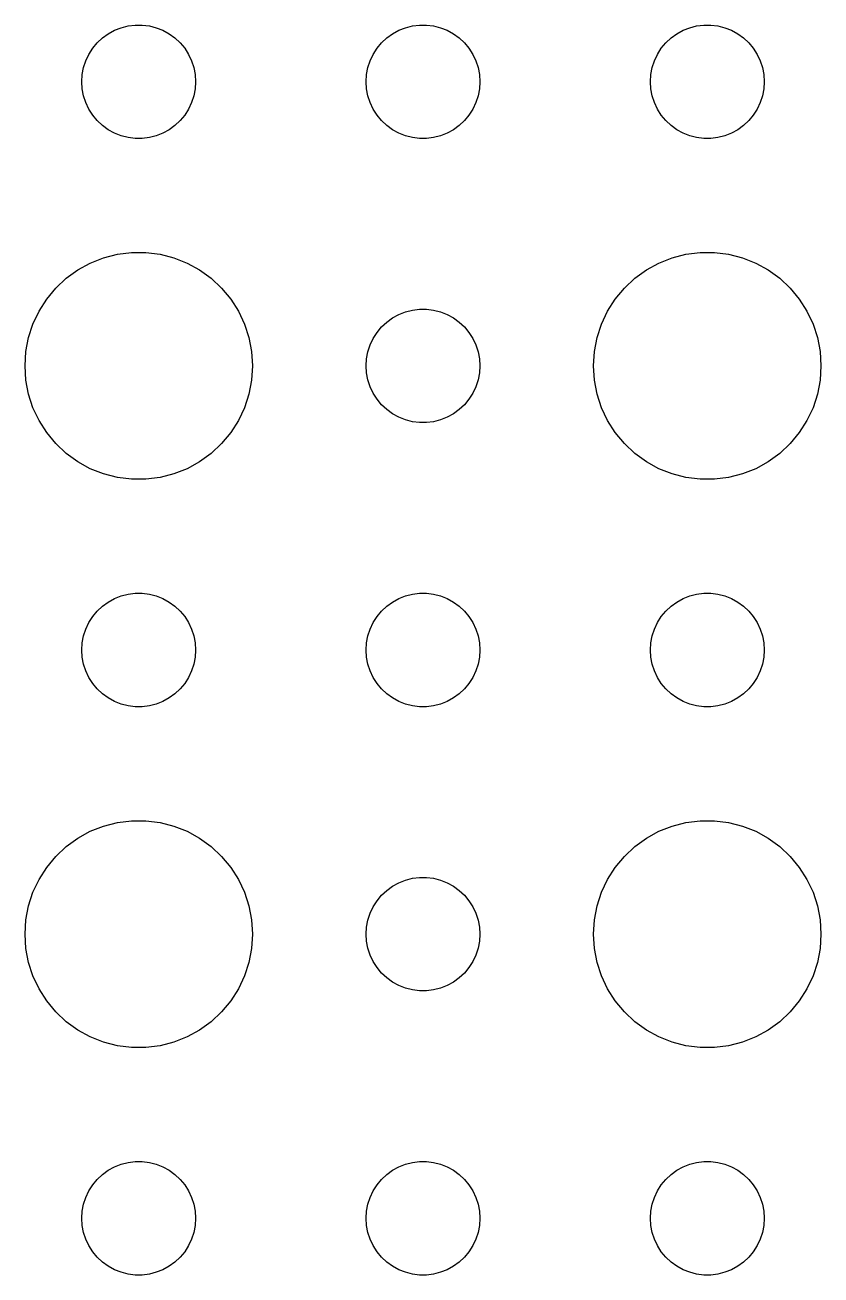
# Model space of a CAD drawing. Header units: metres. Extents: x -142 to 142, y -142 to 142.
# Drawn here: x -93 to -72, y -69 to -36 of the extents above; entities that cross this region are included whole.
import ezdxf

# ---------------------------------------------------------------- set-up
doc = ezdxf.new("R2010")
doc.units = ezdxf.units.M

msp = doc.modelspace()

# ---------------------------------------------------------------- linework, layer by layer
for p, q in [((-90.9561, -36.3442), (-90.8037, -36.2335)), ((-90.8037, -36.2335), (-90.6387, -36.1428)), ((-90.6387, -36.1428), (-90.4635, -36.0734)), ((-90.4635, -36.0734), (-90.2811, -36.0266)), ((-90.2811, -36.0266), (-90.0942, -36.003)), ((-90.0942, -36.003), (-89.9058, -36.003)), ((-89.9058, -36.003), (-89.7189, -36.0266)), ((-89.7189, -36.0266), (-89.5365, -36.0734)), ((-89.5365, -36.0734), (-89.3613, -36.1428)), ((-89.3613, -36.1428), (-89.1963, -36.2335)), ((-89.1963, -36.2335), (-89.0439, -36.3442)), ((-83.4561, -36.3442), (-83.3037, -36.2335)), ((-83.3037, -36.2335), (-83.1387, -36.1428)), ((-83.1387, -36.1428), (-82.9635, -36.0734)), ((-82.9635, -36.0734), (-82.7811, -36.0266)), ((-82.7811, -36.0266), (-82.5942, -36.003)), ((-82.5942, -36.003), (-82.4058, -36.003)), ((-82.4058, -36.003), (-82.2189, -36.0266)), ((-82.2189, -36.0266), (-82.0365, -36.0734)), ((-82.0365, -36.0734), (-81.8613, -36.1428)), ((-81.8613, -36.1428), (-81.6963, -36.2335)), ((-81.6963, -36.2335), (-81.5439, -36.3442)), ((-75.9561, -36.3442), (-75.8037, -36.2335)), ((-75.8037, -36.2335), (-75.6387, -36.1428)), ((-75.6387, -36.1428), (-75.4635, -36.0734)), ((-75.4635, -36.0734), (-75.2811, -36.0266)), ((-75.2811, -36.0266), (-75.0942, -36.003)), ((-75.0942, -36.003), (-74.9058, -36.003)), ((-74.9058, -36.003), (-74.7189, -36.0266)), ((-74.7189, -36.0266), (-74.5365, -36.0734)), ((-74.5365, -36.0734), (-74.3613, -36.1428)), ((-74.3613, -36.1428), (-74.1963, -36.2335)), ((-74.1963, -36.2335), (-74.0439, -36.3442)), ((-91.3145, -36.7774), (-91.2135, -36.6183)), ((-91.2135, -36.6183), (-91.0934, -36.4732)), ((-91.0934, -36.4732), (-90.9561, -36.3442)), ((-89.0439, -36.3442), (-88.9065, -36.4732)), ((-88.9065, -36.4732), (-88.7865, -36.6183)), ((-88.7865, -36.6183), (-88.6855, -36.7774)), ((-83.8145, -36.7774), (-83.7135, -36.6183)), ((-83.7135, -36.6183), (-83.5934, -36.4732)), ((-83.5934, -36.4732), (-83.4561, -36.3442)), ((-81.5439, -36.3442), (-81.4065, -36.4732)), ((-81.4065, -36.4732), (-81.2865, -36.6183)), ((-81.2865, -36.6183), (-81.1855, -36.7774)), ((-76.3145, -36.7774), (-76.2135, -36.6183)), ((-76.2135, -36.6183), (-76.0934, -36.4732)), ((-76.0934, -36.4732), (-75.9561, -36.3442)), ((-74.0439, -36.3442), (-73.9065, -36.4732)), ((-73.9065, -36.4732), (-73.7865, -36.6183)), ((-73.7865, -36.6183), (-73.6855, -36.7774)), ((-91.4529, -37.127), (-91.3947, -36.9478)), ((-91.3947, -36.9478), (-91.3145, -36.7774)), ((-88.6855, -36.7774), (-88.6053, -36.9478)), ((-88.6053, -36.9478), (-88.5471, -37.127)), ((-83.9529, -37.127), (-83.8947, -36.9478)), ((-83.8947, -36.9478), (-83.8145, -36.7774)), ((-81.1855, -36.7774), (-81.1053, -36.9478)), ((-81.1053, -36.9478), (-81.0471, -37.127)), ((-76.4529, -37.127), (-76.3947, -36.9478)), ((-76.3947, -36.9478), (-76.3145, -36.7774)), ((-73.6855, -36.7774), (-73.6053, -36.9478)), ((-73.6053, -36.9478), (-73.5471, -37.127)), ((-91.4882, -37.312), (-91.4529, -37.127)), ((-88.5471, -37.127), (-88.5118, -37.312)), ((-83.9882, -37.312), (-83.9529, -37.127)), ((-81.0471, -37.127), (-81.0118, -37.312)), ((-76.4882, -37.312), (-76.4529, -37.127)), ((-73.5471, -37.127), (-73.5118, -37.312)), ((-91.5, -37.5), (-91.4882, -37.312)), ((-91.4882, -37.688), (-91.5, -37.5)), ((-88.5118, -37.312), (-88.5, -37.5)), ((-88.5, -37.5), (-88.5118, -37.688)), ((-84, -37.5), (-83.9882, -37.312)), ((-83.9882, -37.688), (-84, -37.5)), ((-81.0118, -37.312), (-81, -37.5)), ((-81, -37.5), (-81.0118, -37.688)), ((-76.5, -37.5), (-76.4882, -37.312)), ((-76.4882, -37.688), (-76.5, -37.5)), ((-73.5118, -37.312), (-73.5, -37.5)), ((-73.5, -37.5), (-73.5118, -37.688)), ((-91.4529, -37.873), (-91.4882, -37.688)), ((-91.3947, -38.0522), (-91.4529, -37.873)), ((-88.5471, -37.873), (-88.6053, -38.0522)), ((-88.5118, -37.688), (-88.5471, -37.873)), ((-83.9529, -37.873), (-83.9882, -37.688)), ((-83.8947, -38.0522), (-83.9529, -37.873)), ((-81.0471, -37.873), (-81.1053, -38.0522)), ((-81.0118, -37.688), (-81.0471, -37.873)), ((-76.4529, -37.873), (-76.4882, -37.688)), ((-76.3947, -38.0522), (-76.4529, -37.873)), ((-73.5471, -37.873), (-73.6053, -38.0522)), ((-73.5118, -37.688), (-73.5471, -37.873)), ((-91.3145, -38.2226), (-91.3947, -38.0522)), ((-91.2135, -38.3817), (-91.3145, -38.2226)), ((-88.6855, -38.2226), (-88.7865, -38.3817)), ((-88.6053, -38.0522), (-88.6855, -38.2226)), ((-83.8145, -38.2226), (-83.8947, -38.0522)), ((-83.7135, -38.3817), (-83.8145, -38.2226)), ((-81.1855, -38.2226), (-81.2865, -38.3817)), ((-81.1053, -38.0522), (-81.1855, -38.2226)), ((-76.3145, -38.2226), (-76.3947, -38.0522)), ((-76.2135, -38.3817), (-76.3145, -38.2226)), ((-73.6855, -38.2226), (-73.7865, -38.3817)), ((-73.6053, -38.0522), (-73.6855, -38.2226)), ((-91.0934, -38.5268), (-91.2135, -38.3817)), ((-90.9561, -38.6558), (-91.0934, -38.5268)), ((-88.9065, -38.5268), (-89.0439, -38.6558)), ((-88.7865, -38.3817), (-88.9065, -38.5268)), ((-83.5934, -38.5268), (-83.7135, -38.3817)), ((-83.4561, -38.6558), (-83.5934, -38.5268)), ((-81.4065, -38.5268), (-81.5439, -38.6558)), ((-81.2865, -38.3817), (-81.4065, -38.5268)), ((-76.0934, -38.5268), (-76.2135, -38.3817)), ((-75.9561, -38.6558), (-76.0934, -38.5268)), ((-73.9065, -38.5268), (-74.0439, -38.6558)), ((-73.7865, -38.3817), (-73.9065, -38.5268)), ((-90.8037, -38.7665), (-90.9561, -38.6558)), ((-90.6387, -38.8572), (-90.8037, -38.7665)), ((-90.4635, -38.9266), (-90.6387, -38.8572)), ((-90.2811, -38.9734), (-90.4635, -38.9266)), ((-89.5365, -38.9266), (-89.7189, -38.9734)), ((-89.3613, -38.8572), (-89.5365, -38.9266)), ((-89.1963, -38.7665), (-89.3613, -38.8572)), ((-89.0439, -38.6558), (-89.1963, -38.7665)), ((-83.3037, -38.7665), (-83.4561, -38.6558)), ((-83.1387, -38.8572), (-83.3037, -38.7665)), ((-82.9635, -38.9266), (-83.1387, -38.8572)), ((-82.7811, -38.9734), (-82.9635, -38.9266)), ((-82.0365, -38.9266), (-82.2189, -38.9734)), ((-81.8613, -38.8572), (-82.0365, -38.9266)), ((-81.6963, -38.7665), (-81.8613, -38.8572)), ((-81.5439, -38.6558), (-81.6963, -38.7665)), ((-75.8037, -38.7665), (-75.9561, -38.6558)), ((-75.6387, -38.8572), (-75.8037, -38.7665)), ((-75.4635, -38.9266), (-75.6387, -38.8572)), ((-75.2811, -38.9734), (-75.4635, -38.9266)), ((-74.5365, -38.9266), (-74.7189, -38.9734)), ((-74.3613, -38.8572), (-74.5365, -38.9266)), ((-74.1963, -38.7665), (-74.3613, -38.8572)), ((-74.0439, -38.6558), (-74.1963, -38.7665)), ((-90.0942, -38.997), (-90.2811, -38.9734)), ((-89.9058, -38.997), (-90.0942, -38.997)), ((-89.7189, -38.9734), (-89.9058, -38.997)), ((-82.5942, -38.997), (-82.7811, -38.9734)), ((-82.4058, -38.997), (-82.5942, -38.997)), ((-82.2189, -38.9734), (-82.4058, -38.997)), ((-75.0942, -38.997), (-75.2811, -38.9734)), ((-74.9058, -38.997), (-75.0942, -38.997)), ((-74.7189, -38.9734), (-74.9058, -38.997)), ((-91.2773, -42.2855), (-90.927, -42.1468)), ((-90.927, -42.1468), (-90.5621, -42.0531)), ((-90.5621, -42.0531), (-90.1884, -42.0059)), ((-90.1884, -42.0059), (-89.8116, -42.0059)), ((-89.8116, -42.0059), (-89.4379, -42.0531)), ((-89.4379, -42.0531), (-89.073, -42.1468)), ((-89.073, -42.1468), (-88.7227, -42.2855)), ((-76.2773, -42.2855), (-75.927, -42.1468)), ((-75.927, -42.1468), (-75.5621, -42.0531)), ((-75.5621, -42.0531), (-75.1884, -42.0059)), ((-75.1884, -42.0059), (-74.8116, -42.0059)), ((-74.8116, -42.0059), (-74.4379, -42.0531)), ((-74.4379, -42.0531), (-74.073, -42.1468)), ((-74.073, -42.1468), (-73.7227, -42.2855)), ((-91.9123, -42.6885), (-91.6075, -42.467)), ((-91.6075, -42.467), (-91.2773, -42.2855)), ((-88.7227, -42.2855), (-88.3925, -42.467)), ((-88.3925, -42.467), (-88.0877, -42.6885)), ((-76.9123, -42.6885), (-76.6075, -42.467)), ((-76.6075, -42.467), (-76.2773, -42.2855)), ((-73.7227, -42.2855), (-73.3925, -42.467)), ((-73.3925, -42.467), (-73.0877, -42.6885)), ((-92.1869, -42.9464), (-91.9123, -42.6885)), ((-88.0877, -42.6885), (-87.8131, -42.9464)), ((-77.1869, -42.9464), (-76.9123, -42.6885)), ((-73.0877, -42.6885), (-72.8131, -42.9464)), ((-92.427, -43.2366), (-92.1869, -42.9464)), ((-87.8131, -42.9464), (-87.573, -43.2366)), ((-77.427, -43.2366), (-77.1869, -42.9464)), ((-72.8131, -42.9464), (-72.573, -43.2366)), ((-92.6289, -43.5547), (-92.427, -43.2366)), ((-87.573, -43.2366), (-87.3711, -43.5547)), ((-82.9635, -43.5734), (-82.7811, -43.5266)), ((-82.7811, -43.5266), (-82.5942, -43.503)), ((-82.5942, -43.503), (-82.4058, -43.503)), ((-82.4058, -43.503), (-82.2189, -43.5266)), ((-82.2189, -43.5266), (-82.0365, -43.5734)), ((-77.6289, -43.5547), (-77.427, -43.2366)), ((-72.573, -43.2366), (-72.3711, -43.5547)), ((-92.7893, -43.8956), (-92.6289, -43.5547)), ((-87.3711, -43.5547), (-87.2107, -43.8956)), ((-83.5934, -43.9732), (-83.4561, -43.8442)), ((-83.4561, -43.8442), (-83.3037, -43.7335)), ((-83.3037, -43.7335), (-83.1387, -43.6428)), ((-83.1387, -43.6428), (-82.9635, -43.5734)), ((-82.0365, -43.5734), (-81.8613, -43.6428)), ((-81.8613, -43.6428), (-81.6963, -43.7335)), ((-81.6963, -43.7335), (-81.5439, -43.8442)), ((-81.5439, -43.8442), (-81.4065, -43.9732)), ((-77.7893, -43.8956), (-77.6289, -43.5547)), ((-72.3711, -43.5547), (-72.2107, -43.8956)), ((-92.9057, -44.2539), (-92.7893, -43.8956)), ((-87.2107, -43.8956), (-87.0943, -44.2539)), ((-83.8145, -44.2774), (-83.7135, -44.1183)), ((-83.7135, -44.1183), (-83.5934, -43.9732)), ((-81.4065, -43.9732), (-81.2865, -44.1183)), ((-81.2865, -44.1183), (-81.1855, -44.2774)), ((-77.9057, -44.2539), (-77.7893, -43.8956)), ((-72.2107, -43.8956), (-72.0943, -44.2539)), ((-92.9763, -44.624), (-92.9057, -44.2539)), ((-87.0943, -44.2539), (-87.0237, -44.624)), ((-83.9529, -44.627), (-83.8947, -44.4478)), ((-83.8947, -44.4478), (-83.8145, -44.2774)), ((-81.1855, -44.2774), (-81.1053, -44.4478)), ((-81.1053, -44.4478), (-81.0471, -44.627)), ((-77.9763, -44.624), (-77.9057, -44.2539)), ((-72.0943, -44.2539), (-72.0237, -44.624)), ((-93, -45), (-92.9763, -44.624)), ((-87.0237, -44.624), (-87, -45)), ((-84, -45), (-83.9882, -44.812)), ((-83.9882, -44.812), (-83.9529, -44.627)), ((-81.0471, -44.627), (-81.0118, -44.812)), ((-81.0118, -44.812), (-81, -45)), ((-78, -45), (-77.9763, -44.624)), ((-72.0237, -44.624), (-72, -45)), ((-92.9763, -45.376), (-93, -45)), ((-87, -45), (-87.0237, -45.376)), ((-83.9882, -45.188), (-84, -45)), ((-83.9529, -45.373), (-83.9882, -45.188)), ((-81.0118, -45.188), (-81.0471, -45.373)), ((-81, -45), (-81.0118, -45.188)), ((-77.9763, -45.376), (-78, -45)), ((-72, -45), (-72.0237, -45.376)), ((-92.9057, -45.7461), (-92.9763, -45.376)), ((-87.0237, -45.376), (-87.0943, -45.7461)), ((-83.8947, -45.5522), (-83.9529, -45.373)), ((-81.0471, -45.373), (-81.1053, -45.5522)), ((-77.9057, -45.7461), (-77.9763, -45.376)), ((-72.0237, -45.376), (-72.0943, -45.7461)), ((-92.7893, -46.1044), (-92.9057, -45.7461)), ((-87.0943, -45.7461), (-87.2107, -46.1044)), ((-83.8145, -45.7226), (-83.8947, -45.5522)), ((-83.7135, -45.8817), (-83.8145, -45.7226)), ((-81.1855, -45.7226), (-81.2865, -45.8817)), ((-81.1053, -45.5522), (-81.1855, -45.7226)), ((-77.7893, -46.1044), (-77.9057, -45.7461)), ((-72.0943, -45.7461), (-72.2107, -46.1044)), ((-92.6289, -46.4453), (-92.7893, -46.1044)), ((-87.2107, -46.1044), (-87.3711, -46.4453)), ((-83.5934, -46.0268), (-83.7135, -45.8817)), ((-83.4561, -46.1558), (-83.5934, -46.0268)), ((-83.3037, -46.2665), (-83.4561, -46.1558)), ((-81.5439, -46.1558), (-81.6963, -46.2665)), ((-81.4065, -46.0268), (-81.5439, -46.1558)), ((-81.2865, -45.8817), (-81.4065, -46.0268)), ((-77.6289, -46.4453), (-77.7893, -46.1044)), ((-72.2107, -46.1044), (-72.3711, -46.4453)), ((-92.427, -46.7634), (-92.6289, -46.4453)), ((-87.3711, -46.4453), (-87.573, -46.7634)), ((-83.1387, -46.3572), (-83.3037, -46.2665)), ((-82.9635, -46.4266), (-83.1387, -46.3572)), ((-82.7811, -46.4734), (-82.9635, -46.4266)), ((-82.5942, -46.497), (-82.7811, -46.4734)), ((-82.4058, -46.497), (-82.5942, -46.497)), ((-82.2189, -46.4734), (-82.4058, -46.497)), ((-82.0365, -46.4266), (-82.2189, -46.4734)), ((-81.8613, -46.3572), (-82.0365, -46.4266)), ((-81.6963, -46.2665), (-81.8613, -46.3572)), ((-77.427, -46.7634), (-77.6289, -46.4453)), ((-72.3711, -46.4453), (-72.573, -46.7634)), ((-92.1869, -47.0536), (-92.427, -46.7634)), ((-87.573, -46.7634), (-87.8131, -47.0536)), ((-77.1869, -47.0536), (-77.427, -46.7634)), ((-72.573, -46.7634), (-72.8131, -47.0536)), ((-91.9123, -47.3115), (-92.1869, -47.0536)), ((-87.8131, -47.0536), (-88.0877, -47.3115)), ((-76.9123, -47.3115), (-77.1869, -47.0536)), ((-72.8131, -47.0536), (-73.0877, -47.3115)), ((-91.6075, -47.533), (-91.9123, -47.3115)), ((-88.0877, -47.3115), (-88.3925, -47.533)), ((-76.6075, -47.533), (-76.9123, -47.3115)), ((-73.0877, -47.3115), (-73.3925, -47.533)), ((-91.2773, -47.7145), (-91.6075, -47.533)), ((-90.927, -47.8532), (-91.2773, -47.7145)), ((-88.7227, -47.7145), (-89.073, -47.8532)), ((-88.3925, -47.533), (-88.7227, -47.7145)), ((-76.2773, -47.7145), (-76.6075, -47.533)), ((-75.927, -47.8532), (-76.2773, -47.7145)), ((-73.7227, -47.7145), (-74.073, -47.8532)), ((-73.3925, -47.533), (-73.7227, -47.7145)), ((-90.5621, -47.9469), (-90.927, -47.8532)), ((-90.1884, -47.9941), (-90.5621, -47.9469)), ((-89.8116, -47.9941), (-90.1884, -47.9941)), ((-89.4379, -47.9469), (-89.8116, -47.9941)), ((-89.073, -47.8532), (-89.4379, -47.9469)), ((-75.5621, -47.9469), (-75.927, -47.8532)), ((-75.1884, -47.9941), (-75.5621, -47.9469)), ((-74.8116, -47.9941), (-75.1884, -47.9941)), ((-74.4379, -47.9469), (-74.8116, -47.9941)), ((-74.073, -47.8532), (-74.4379, -47.9469)), ((-90.6387, -51.1428), (-90.4635, -51.0734)), ((-90.4635, -51.0734), (-90.2811, -51.0266)), ((-90.2811, -51.0266), (-90.0942, -51.003)), ((-90.0942, -51.003), (-89.9058, -51.003)), ((-89.9058, -51.003), (-89.7189, -51.0266)), ((-89.7189, -51.0266), (-89.5365, -51.0734)), ((-89.5365, -51.0734), (-89.3613, -51.1428)), ((-83.1387, -51.1428), (-82.9635, -51.0734)), ((-82.9635, -51.0734), (-82.7811, -51.0266)), ((-82.7811, -51.0266), (-82.5942, -51.003)), ((-82.5942, -51.003), (-82.4058, -51.003)), ((-82.4058, -51.003), (-82.2189, -51.0266)), ((-82.2189, -51.0266), (-82.0365, -51.0734)), ((-82.0365, -51.0734), (-81.8613, -51.1428)), ((-75.6387, -51.1428), (-75.4635, -51.0734)), ((-75.4635, -51.0734), (-75.2811, -51.0266)), ((-75.2811, -51.0266), (-75.0942, -51.003)), ((-75.0942, -51.003), (-74.9058, -51.003)), ((-74.9058, -51.003), (-74.7189, -51.0266)), ((-74.7189, -51.0266), (-74.5365, -51.0734)), ((-74.5365, -51.0734), (-74.3613, -51.1428)), ((-91.0934, -51.4732), (-90.9561, -51.3442)), ((-90.9561, -51.3442), (-90.8037, -51.2335)), ((-90.8037, -51.2335), (-90.6387, -51.1428)), ((-89.3613, -51.1428), (-89.1963, -51.2335)), ((-89.1963, -51.2335), (-89.0439, -51.3442)), ((-89.0439, -51.3442), (-88.9065, -51.4732)), ((-83.5934, -51.4732), (-83.4561, -51.3442)), ((-83.4561, -51.3442), (-83.3037, -51.2335)), ((-83.3037, -51.2335), (-83.1387, -51.1428)), ((-81.8613, -51.1428), (-81.6963, -51.2335)), ((-81.6963, -51.2335), (-81.5439, -51.3442)), ((-81.5439, -51.3442), (-81.4065, -51.4732)), ((-76.0934, -51.4732), (-75.9561, -51.3442)), ((-75.9561, -51.3442), (-75.8037, -51.2335)), ((-75.8037, -51.2335), (-75.6387, -51.1428)), ((-74.3613, -51.1428), (-74.1963, -51.2335)), ((-74.1963, -51.2335), (-74.0439, -51.3442)), ((-74.0439, -51.3442), (-73.9065, -51.4732)), ((-91.3947, -51.9478), (-91.3145, -51.7774)), ((-91.3145, -51.7774), (-91.2135, -51.6183)), ((-91.2135, -51.6183), (-91.0934, -51.4732)), ((-88.9065, -51.4732), (-88.7865, -51.6183)), ((-88.7865, -51.6183), (-88.6855, -51.7774)), ((-88.6855, -51.7774), (-88.6053, -51.9478)), ((-83.8947, -51.9478), (-83.8145, -51.7774)), ((-83.8145, -51.7774), (-83.7135, -51.6183)), ((-83.7135, -51.6183), (-83.5934, -51.4732)), ((-81.4065, -51.4732), (-81.2865, -51.6183)), ((-81.2865, -51.6183), (-81.1855, -51.7774)), ((-81.1855, -51.7774), (-81.1053, -51.9478)), ((-76.3947, -51.9478), (-76.3145, -51.7774)), ((-76.3145, -51.7774), (-76.2135, -51.6183)), ((-76.2135, -51.6183), (-76.0934, -51.4732)), ((-73.9065, -51.4732), (-73.7865, -51.6183)), ((-73.7865, -51.6183), (-73.6855, -51.7774)), ((-73.6855, -51.7774), (-73.6053, -51.9478)), ((-91.4882, -52.312), (-91.4529, -52.127)), ((-91.4529, -52.127), (-91.3947, -51.9478)), ((-88.6053, -51.9478), (-88.5471, -52.127)), ((-88.5471, -52.127), (-88.5118, -52.312)), ((-83.9882, -52.312), (-83.9529, -52.127)), ((-83.9529, -52.127), (-83.8947, -51.9478)), ((-81.1053, -51.9478), (-81.0471, -52.127)), ((-81.0471, -52.127), (-81.0118, -52.312)), ((-76.4882, -52.312), (-76.4529, -52.127)), ((-76.4529, -52.127), (-76.3947, -51.9478)), ((-73.6053, -51.9478), (-73.5471, -52.127)), ((-73.5471, -52.127), (-73.5118, -52.312)), ((-91.5, -52.5), (-91.4882, -52.312)), ((-88.5118, -52.312), (-88.5, -52.5)), ((-84, -52.5), (-83.9882, -52.312)), ((-81.0118, -52.312), (-81, -52.5)), ((-76.5, -52.5), (-76.4882, -52.312)), ((-73.5118, -52.312), (-73.5, -52.5)), ((-91.4882, -52.688), (-91.5, -52.5)), ((-91.4529, -52.873), (-91.4882, -52.688)), ((-88.5118, -52.688), (-88.5471, -52.873)), ((-88.5, -52.5), (-88.5118, -52.688)), ((-83.9882, -52.688), (-84, -52.5)), ((-83.9529, -52.873), (-83.9882, -52.688)), ((-81.0118, -52.688), (-81.0471, -52.873)), ((-81, -52.5), (-81.0118, -52.688)), ((-76.4882, -52.688), (-76.5, -52.5)), ((-76.4529, -52.873), (-76.4882, -52.688)), ((-73.5118, -52.688), (-73.5471, -52.873)), ((-73.5, -52.5), (-73.5118, -52.688)), ((-91.3947, -53.0522), (-91.4529, -52.873)), ((-91.3145, -53.2226), (-91.3947, -53.0522)), ((-88.6053, -53.0522), (-88.6855, -53.2226)), ((-88.5471, -52.873), (-88.6053, -53.0522)), ((-83.8947, -53.0522), (-83.9529, -52.873)), ((-83.8145, -53.2226), (-83.8947, -53.0522)), ((-81.1053, -53.0522), (-81.1855, -53.2226)), ((-81.0471, -52.873), (-81.1053, -53.0522)), ((-76.3947, -53.0522), (-76.4529, -52.873)), ((-76.3145, -53.2226), (-76.3947, -53.0522)), ((-73.6053, -53.0522), (-73.6855, -53.2226)), ((-73.5471, -52.873), (-73.6053, -53.0522)), ((-91.2135, -53.3817), (-91.3145, -53.2226)), ((-91.0934, -53.5268), (-91.2135, -53.3817)), ((-88.7865, -53.3817), (-88.9065, -53.5268)), ((-88.6855, -53.2226), (-88.7865, -53.3817)), ((-83.7135, -53.3817), (-83.8145, -53.2226)), ((-83.5934, -53.5268), (-83.7135, -53.3817)), ((-81.2865, -53.3817), (-81.4065, -53.5268)), ((-81.1855, -53.2226), (-81.2865, -53.3817)), ((-76.2135, -53.3817), (-76.3145, -53.2226)), ((-76.0934, -53.5268), (-76.2135, -53.3817)), ((-73.7865, -53.3817), (-73.9065, -53.5268)), ((-73.6855, -53.2226), (-73.7865, -53.3817)), ((-90.9561, -53.6558), (-91.0934, -53.5268)), ((-90.8037, -53.7665), (-90.9561, -53.6558)), ((-90.6387, -53.8572), (-90.8037, -53.7665)), ((-89.1963, -53.7665), (-89.3613, -53.8572)), ((-89.0439, -53.6558), (-89.1963, -53.7665)), ((-88.9065, -53.5268), (-89.0439, -53.6558)), ((-83.4561, -53.6558), (-83.5934, -53.5268)), ((-83.3037, -53.7665), (-83.4561, -53.6558)), ((-83.1387, -53.8572), (-83.3037, -53.7665)), ((-81.6963, -53.7665), (-81.8613, -53.8572)), ((-81.5439, -53.6558), (-81.6963, -53.7665)), ((-81.4065, -53.5268), (-81.5439, -53.6558)), ((-75.9561, -53.6558), (-76.0934, -53.5268)), ((-75.8037, -53.7665), (-75.9561, -53.6558)), ((-75.6387, -53.8572), (-75.8037, -53.7665)), ((-74.1963, -53.7665), (-74.3613, -53.8572)), ((-74.0439, -53.6558), (-74.1963, -53.7665)), ((-73.9065, -53.5268), (-74.0439, -53.6558)), ((-90.4635, -53.9266), (-90.6387, -53.8572)), ((-90.2811, -53.9734), (-90.4635, -53.9266)), ((-90.0942, -53.997), (-90.2811, -53.9734)), ((-89.9058, -53.997), (-90.0942, -53.997)), ((-89.7189, -53.9734), (-89.9058, -53.997)), ((-89.5365, -53.9266), (-89.7189, -53.9734)), ((-89.3613, -53.8572), (-89.5365, -53.9266)), ((-82.9635, -53.9266), (-83.1387, -53.8572)), ((-82.7811, -53.9734), (-82.9635, -53.9266)), ((-82.5942, -53.997), (-82.7811, -53.9734)), ((-82.4058, -53.997), (-82.5942, -53.997)), ((-82.2189, -53.9734), (-82.4058, -53.997)), ((-82.0365, -53.9266), (-82.2189, -53.9734)), ((-81.8613, -53.8572), (-82.0365, -53.9266)), ((-75.4635, -53.9266), (-75.6387, -53.8572)), ((-75.2811, -53.9734), (-75.4635, -53.9266)), ((-75.0942, -53.997), (-75.2811, -53.9734)), ((-74.9058, -53.997), (-75.0942, -53.997)), ((-74.7189, -53.9734), (-74.9058, -53.997)), ((-74.5365, -53.9266), (-74.7189, -53.9734)), ((-74.3613, -53.8572), (-74.5365, -53.9266)), ((-90.927, -57.1468), (-90.5621, -57.0531)), ((-90.5621, -57.0531), (-90.1884, -57.0059)), ((-90.1884, -57.0059), (-89.8116, -57.0059)), ((-89.8116, -57.0059), (-89.4379, -57.0531)), ((-89.4379, -57.0531), (-89.073, -57.1468)), ((-75.927, -57.1468), (-75.5621, -57.0531)), ((-75.5621, -57.0531), (-75.1884, -57.0059)), ((-75.1884, -57.0059), (-74.8116, -57.0059)), ((-74.8116, -57.0059), (-74.4379, -57.0531)), ((-74.4379, -57.0531), (-74.073, -57.1468)), ((-91.6075, -57.467), (-91.2773, -57.2855)), ((-91.2773, -57.2855), (-90.927, -57.1468)), ((-89.073, -57.1468), (-88.7227, -57.2855)), ((-88.7227, -57.2855), (-88.3925, -57.467)), ((-76.6075, -57.467), (-76.2773, -57.2855)), ((-76.2773, -57.2855), (-75.927, -57.1468)), ((-74.073, -57.1468), (-73.7227, -57.2855)), ((-73.7227, -57.2855), (-73.3925, -57.467)), ((-92.1869, -57.9464), (-91.9123, -57.6885)), ((-91.9123, -57.6885), (-91.6075, -57.467)), ((-88.3925, -57.467), (-88.0877, -57.6885)), ((-88.0877, -57.6885), (-87.8131, -57.9464)), ((-77.1869, -57.9464), (-76.9123, -57.6885)), ((-76.9123, -57.6885), (-76.6075, -57.467)), ((-73.3925, -57.467), (-73.0877, -57.6885)), ((-73.0877, -57.6885), (-72.8131, -57.9464)), ((-92.427, -58.2366), (-92.1869, -57.9464)), ((-87.8131, -57.9464), (-87.573, -58.2366)), ((-77.427, -58.2366), (-77.1869, -57.9464)), ((-72.8131, -57.9464), (-72.573, -58.2366)), ((-92.6289, -58.5547), (-92.427, -58.2366)), ((-87.573, -58.2366), (-87.3711, -58.5547)), ((-77.6289, -58.5547), (-77.427, -58.2366)), ((-72.573, -58.2366), (-72.3711, -58.5547)), ((-92.7893, -58.8956), (-92.6289, -58.5547)), ((-87.3711, -58.5547), (-87.2107, -58.8956)), ((-83.3037, -58.7335), (-83.1387, -58.6428)), ((-83.1387, -58.6428), (-82.9635, -58.5734)), ((-82.9635, -58.5734), (-82.7811, -58.5266)), ((-82.7811, -58.5266), (-82.5942, -58.503)), ((-82.5942, -58.503), (-82.4058, -58.503)), ((-82.4058, -58.503), (-82.2189, -58.5266)), ((-82.2189, -58.5266), (-82.0365, -58.5734)), ((-82.0365, -58.5734), (-81.8613, -58.6428)), ((-81.8613, -58.6428), (-81.6963, -58.7335)), ((-77.7893, -58.8956), (-77.6289, -58.5547)), ((-72.3711, -58.5547), (-72.2107, -58.8956)), ((-92.9057, -59.2539), (-92.7893, -58.8956)), ((-87.2107, -58.8956), (-87.0943, -59.2539)), ((-83.7135, -59.1183), (-83.5934, -58.9732)), ((-83.5934, -58.9732), (-83.4561, -58.8442)), ((-83.4561, -58.8442), (-83.3037, -58.7335)), ((-81.6963, -58.7335), (-81.5439, -58.8442)), ((-81.5439, -58.8442), (-81.4065, -58.9732)), ((-81.4065, -58.9732), (-81.2865, -59.1183)), ((-77.9057, -59.2539), (-77.7893, -58.8956)), ((-72.2107, -58.8956), (-72.0943, -59.2539)), ((-92.9763, -59.624), (-92.9057, -59.2539)), ((-87.0943, -59.2539), (-87.0237, -59.624)), ((-83.8947, -59.4478), (-83.8145, -59.2774)), ((-83.8145, -59.2774), (-83.7135, -59.1183)), ((-81.2865, -59.1183), (-81.1855, -59.2774)), ((-81.1855, -59.2774), (-81.1053, -59.4478)), ((-77.9763, -59.624), (-77.9057, -59.2539)), ((-72.0943, -59.2539), (-72.0237, -59.624)), ((-93, -60), (-92.9763, -59.624)), ((-87.0237, -59.624), (-87, -60)), ((-83.9882, -59.812), (-83.9529, -59.627)), ((-83.9529, -59.627), (-83.8947, -59.4478)), ((-81.1053, -59.4478), (-81.0471, -59.627)), ((-81.0471, -59.627), (-81.0118, -59.812)), ((-78, -60), (-77.9763, -59.624)), ((-72.0237, -59.624), (-72, -60)), ((-92.9763, -60.376), (-93, -60)), ((-87, -60), (-87.0237, -60.376)), ((-84, -60), (-83.9882, -59.812)), ((-83.9882, -60.188), (-84, -60)), ((-81.0118, -59.812), (-81, -60)), ((-81, -60), (-81.0118, -60.188)), ((-77.9763, -60.376), (-78, -60)), ((-72, -60), (-72.0237, -60.376)), ((-92.9057, -60.7461), (-92.9763, -60.376)), ((-87.0237, -60.376), (-87.0943, -60.7461)), ((-83.9529, -60.373), (-83.9882, -60.188)), ((-83.8947, -60.5522), (-83.9529, -60.373)), ((-81.0471, -60.373), (-81.1053, -60.5522)), ((-81.0118, -60.188), (-81.0471, -60.373)), ((-77.9057, -60.7461), (-77.9763, -60.376)), ((-72.0237, -60.376), (-72.0943, -60.7461)), ((-83.8145, -60.7226), (-83.8947, -60.5522)), ((-81.1053, -60.5522), (-81.1855, -60.7226)), ((-92.7893, -61.1044), (-92.9057, -60.7461)), ((-87.0943, -60.7461), (-87.2107, -61.1044)), ((-83.7135, -60.8817), (-83.8145, -60.7226)), ((-83.5934, -61.0268), (-83.7135, -60.8817)), ((-83.4561, -61.1558), (-83.5934, -61.0268)), ((-81.4065, -61.0268), (-81.5439, -61.1558)), ((-81.2865, -60.8817), (-81.4065, -61.0268)), ((-81.1855, -60.7226), (-81.2865, -60.8817)), ((-77.7893, -61.1044), (-77.9057, -60.7461)), ((-72.0943, -60.7461), (-72.2107, -61.1044)), ((-92.6289, -61.4453), (-92.7893, -61.1044)), ((-87.2107, -61.1044), (-87.3711, -61.4453)), ((-83.3037, -61.2665), (-83.4561, -61.1558)), ((-83.1387, -61.3572), (-83.3037, -61.2665)), ((-82.9635, -61.4266), (-83.1387, -61.3572)), ((-81.8613, -61.3572), (-82.0365, -61.4266)), ((-81.6963, -61.2665), (-81.8613, -61.3572)), ((-81.5439, -61.1558), (-81.6963, -61.2665)), ((-77.6289, -61.4453), (-77.7893, -61.1044)), ((-72.2107, -61.1044), (-72.3711, -61.4453)), ((-92.427, -61.7634), (-92.6289, -61.4453)), ((-87.3711, -61.4453), (-87.573, -61.7634)), ((-82.7811, -61.4734), (-82.9635, -61.4266)), ((-82.5942, -61.497), (-82.7811, -61.4734)), ((-82.4058, -61.497), (-82.5942, -61.497)), ((-82.2189, -61.4734), (-82.4058, -61.497)), ((-82.0365, -61.4266), (-82.2189, -61.4734)), ((-77.427, -61.7634), (-77.6289, -61.4453)), ((-72.3711, -61.4453), (-72.573, -61.7634)), ((-92.1869, -62.0536), (-92.427, -61.7634)), ((-87.573, -61.7634), (-87.8131, -62.0536)), ((-77.1869, -62.0536), (-77.427, -61.7634)), ((-72.573, -61.7634), (-72.8131, -62.0536)), ((-91.9123, -62.3115), (-92.1869, -62.0536)), ((-91.6075, -62.533), (-91.9123, -62.3115)), ((-88.0877, -62.3115), (-88.3925, -62.533)), ((-87.8131, -62.0536), (-88.0877, -62.3115)), ((-76.9123, -62.3115), (-77.1869, -62.0536)), ((-76.6075, -62.533), (-76.9123, -62.3115)), ((-73.0877, -62.3115), (-73.3925, -62.533)), ((-72.8131, -62.0536), (-73.0877, -62.3115)), ((-91.2773, -62.7145), (-91.6075, -62.533)), ((-88.3925, -62.533), (-88.7227, -62.7145)), ((-76.2773, -62.7145), (-76.6075, -62.533)), ((-73.3925, -62.533), (-73.7227, -62.7145)), ((-90.927, -62.8532), (-91.2773, -62.7145)), ((-90.5621, -62.9469), (-90.927, -62.8532)), ((-90.1884, -62.9941), (-90.5621, -62.9469)), ((-89.8116, -62.9941), (-90.1884, -62.9941)), ((-89.4379, -62.9469), (-89.8116, -62.9941)), ((-89.073, -62.8532), (-89.4379, -62.9469)), ((-88.7227, -62.7145), (-89.073, -62.8532)), ((-75.927, -62.8532), (-76.2773, -62.7145)), ((-75.5621, -62.9469), (-75.927, -62.8532)), ((-75.1884, -62.9941), (-75.5621, -62.9469)), ((-74.8116, -62.9941), (-75.1884, -62.9941)), ((-74.4379, -62.9469), (-74.8116, -62.9941)), ((-74.073, -62.8532), (-74.4379, -62.9469)), ((-73.7227, -62.7145), (-74.073, -62.8532)), ((-90.9561, -66.3442), (-90.8037, -66.2335)), ((-90.8037, -66.2335), (-90.6387, -66.1428)), ((-90.6387, -66.1428), (-90.4635, -66.0734)), ((-90.4635, -66.0734), (-90.2811, -66.0266)), ((-90.2811, -66.0266), (-90.0942, -66.003)), ((-90.0942, -66.003), (-89.9058, -66.003)), ((-89.9058, -66.003), (-89.7189, -66.0266)), ((-89.7189, -66.0266), (-89.5365, -66.0734)), ((-89.5365, -66.0734), (-89.3613, -66.1428)), ((-89.3613, -66.1428), (-89.1963, -66.2335)), ((-89.1963, -66.2335), (-89.0439, -66.3442)), ((-83.4561, -66.3442), (-83.3037, -66.2335)), ((-83.3037, -66.2335), (-83.1387, -66.1428)), ((-83.1387, -66.1428), (-82.9635, -66.0734)), ((-82.9635, -66.0734), (-82.7811, -66.0266)), ((-82.7811, -66.0266), (-82.5942, -66.003)), ((-82.5942, -66.003), (-82.4058, -66.003)), ((-82.4058, -66.003), (-82.2189, -66.0266)), ((-82.2189, -66.0266), (-82.0365, -66.0734)), ((-82.0365, -66.0734), (-81.8613, -66.1428)), ((-81.8613, -66.1428), (-81.6963, -66.2335)), ((-81.6963, -66.2335), (-81.5439, -66.3442)), ((-75.9561, -66.3442), (-75.8037, -66.2335)), ((-75.8037, -66.2335), (-75.6387, -66.1428)), ((-75.6387, -66.1428), (-75.4635, -66.0734)), ((-75.4635, -66.0734), (-75.2811, -66.0266)), ((-75.2811, -66.0266), (-75.0942, -66.003)), ((-75.0942, -66.003), (-74.9058, -66.003)), ((-74.9058, -66.003), (-74.7189, -66.0266)), ((-74.7189, -66.0266), (-74.5365, -66.0734)), ((-74.5365, -66.0734), (-74.3613, -66.1428)), ((-74.3613, -66.1428), (-74.1963, -66.2335)), ((-74.1963, -66.2335), (-74.0439, -66.3442)), ((-91.3145, -66.7774), (-91.2135, -66.6183)), ((-91.2135, -66.6183), (-91.0934, -66.4732)), ((-91.0934, -66.4732), (-90.9561, -66.3442)), ((-89.0439, -66.3442), (-88.9065, -66.4732)), ((-88.9065, -66.4732), (-88.7865, -66.6183)), ((-88.7865, -66.6183), (-88.6855, -66.7774)), ((-83.8145, -66.7774), (-83.7135, -66.6183)), ((-83.7135, -66.6183), (-83.5934, -66.4732)), ((-83.5934, -66.4732), (-83.4561, -66.3442)), ((-81.5439, -66.3442), (-81.4065, -66.4732)), ((-81.4065, -66.4732), (-81.2865, -66.6183)), ((-81.2865, -66.6183), (-81.1855, -66.7774)), ((-76.3145, -66.7774), (-76.2135, -66.6183)), ((-76.2135, -66.6183), (-76.0934, -66.4732)), ((-76.0934, -66.4732), (-75.9561, -66.3442)), ((-74.0439, -66.3442), (-73.9065, -66.4732)), ((-73.9065, -66.4732), (-73.7865, -66.6183)), ((-73.7865, -66.6183), (-73.6855, -66.7774)), ((-91.4529, -67.127), (-91.3947, -66.9478)), ((-91.3947, -66.9478), (-91.3145, -66.7774)), ((-88.6855, -66.7774), (-88.6053, -66.9478)), ((-88.6053, -66.9478), (-88.5471, -67.127)), ((-83.9529, -67.127), (-83.8947, -66.9478)), ((-83.8947, -66.9478), (-83.8145, -66.7774)), ((-81.1855, -66.7774), (-81.1053, -66.9478)), ((-81.1053, -66.9478), (-81.0471, -67.127)), ((-76.4529, -67.127), (-76.3947, -66.9478)), ((-76.3947, -66.9478), (-76.3145, -66.7774)), ((-73.6855, -66.7774), (-73.6053, -66.9478)), ((-73.6053, -66.9478), (-73.5471, -67.127)), ((-91.4882, -67.312), (-91.4529, -67.127)), ((-88.5471, -67.127), (-88.5118, -67.312)), ((-83.9882, -67.312), (-83.9529, -67.127)), ((-81.0471, -67.127), (-81.0118, -67.312)), ((-76.4882, -67.312), (-76.4529, -67.127)), ((-73.5471, -67.127), (-73.5118, -67.312)), ((-91.5, -67.5), (-91.4882, -67.312)), ((-91.4882, -67.688), (-91.5, -67.5)), ((-88.5118, -67.312), (-88.5, -67.5)), ((-88.5, -67.5), (-88.5118, -67.688)), ((-84, -67.5), (-83.9882, -67.312)), ((-83.9882, -67.688), (-84, -67.5)), ((-81.0118, -67.312), (-81, -67.5)), ((-81, -67.5), (-81.0118, -67.688)), ((-76.5, -67.5), (-76.4882, -67.312)), ((-76.4882, -67.688), (-76.5, -67.5)), ((-73.5118, -67.312), (-73.5, -67.5)), ((-73.5, -67.5), (-73.5118, -67.688)), ((-91.4529, -67.873), (-91.4882, -67.688)), ((-91.3947, -68.0522), (-91.4529, -67.873)), ((-88.5471, -67.873), (-88.6053, -68.0522)), ((-88.5118, -67.688), (-88.5471, -67.873)), ((-83.9529, -67.873), (-83.9882, -67.688)), ((-83.8947, -68.0522), (-83.9529, -67.873)), ((-81.0471, -67.873), (-81.1053, -68.0522)), ((-81.0118, -67.688), (-81.0471, -67.873)), ((-76.4529, -67.873), (-76.4882, -67.688)), ((-76.3947, -68.0522), (-76.4529, -67.873)), ((-73.5471, -67.873), (-73.6053, -68.0522)), ((-73.5118, -67.688), (-73.5471, -67.873)), ((-91.3145, -68.2226), (-91.3947, -68.0522)), ((-91.2135, -68.3817), (-91.3145, -68.2226)), ((-88.6855, -68.2226), (-88.7865, -68.3817)), ((-88.6053, -68.0522), (-88.6855, -68.2226)), ((-83.8145, -68.2226), (-83.8947, -68.0522)), ((-83.7135, -68.3817), (-83.8145, -68.2226)), ((-81.1855, -68.2226), (-81.2865, -68.3817)), ((-81.1053, -68.0522), (-81.1855, -68.2226)), ((-76.3145, -68.2226), (-76.3947, -68.0522)), ((-76.2135, -68.3817), (-76.3145, -68.2226)), ((-73.6855, -68.2226), (-73.7865, -68.3817)), ((-73.6053, -68.0522), (-73.6855, -68.2226)), ((-91.0934, -68.5268), (-91.2135, -68.3817)), ((-90.9561, -68.6558), (-91.0934, -68.5268)), ((-88.9065, -68.5268), (-89.0439, -68.6558)), ((-88.7865, -68.3817), (-88.9065, -68.5268)), ((-83.5934, -68.5268), (-83.7135, -68.3817)), ((-83.4561, -68.6558), (-83.5934, -68.5268)), ((-81.4065, -68.5268), (-81.5439, -68.6558)), ((-81.2865, -68.3817), (-81.4065, -68.5268)), ((-76.0934, -68.5268), (-76.2135, -68.3817)), ((-75.9561, -68.6558), (-76.0934, -68.5268)), ((-73.9065, -68.5268), (-74.0439, -68.6558)), ((-73.7865, -68.3817), (-73.9065, -68.5268)), ((-90.8037, -68.7665), (-90.9561, -68.6558)), ((-90.6387, -68.8572), (-90.8037, -68.7665)), ((-90.4635, -68.9266), (-90.6387, -68.8572)), ((-90.2811, -68.9734), (-90.4635, -68.9266)), ((-89.5365, -68.9266), (-89.7189, -68.9734)), ((-89.3613, -68.8572), (-89.5365, -68.9266)), ((-89.1963, -68.7665), (-89.3613, -68.8572)), ((-89.0439, -68.6558), (-89.1963, -68.7665)), ((-83.3037, -68.7665), (-83.4561, -68.6558)), ((-83.1387, -68.8572), (-83.3037, -68.7665)), ((-82.9635, -68.9266), (-83.1387, -68.8572)), ((-82.7811, -68.9734), (-82.9635, -68.9266)), ((-82.0365, -68.9266), (-82.2189, -68.9734)), ((-81.8613, -68.8572), (-82.0365, -68.9266)), ((-81.6963, -68.7665), (-81.8613, -68.8572)), ((-81.5439, -68.6558), (-81.6963, -68.7665)), ((-75.8037, -68.7665), (-75.9561, -68.6558)), ((-75.6387, -68.8572), (-75.8037, -68.7665)), ((-75.4635, -68.9266), (-75.6387, -68.8572)), ((-75.2811, -68.9734), (-75.4635, -68.9266)), ((-74.5365, -68.9266), (-74.7189, -68.9734)), ((-74.3613, -68.8572), (-74.5365, -68.9266)), ((-74.1963, -68.7665), (-74.3613, -68.8572)), ((-74.0439, -68.6558), (-74.1963, -68.7665)), ((-90.0942, -68.997), (-90.2811, -68.9734)), ((-89.9058, -68.997), (-90.0942, -68.997)), ((-89.7189, -68.9734), (-89.9058, -68.997)), ((-82.5942, -68.997), (-82.7811, -68.9734)), ((-82.4058, -68.997), (-82.5942, -68.997)), ((-82.2189, -68.9734), (-82.4058, -68.997)), ((-75.0942, -68.997), (-75.2811, -68.9734)), ((-74.9058, -68.997), (-75.0942, -68.997)), ((-74.7189, -68.9734), (-74.9058, -68.997))]:
    msp.add_line(p, q)

doc.saveas('drawing.dxf')
